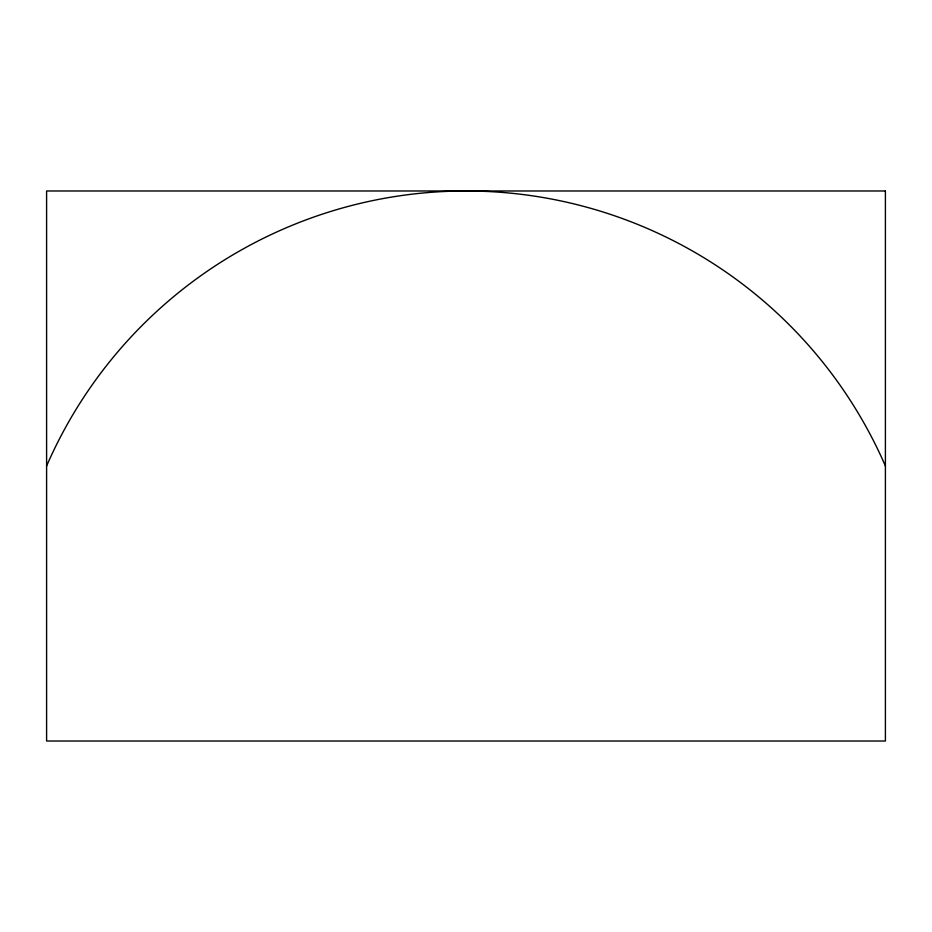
<?xml version="1.0" encoding="UTF-8"?>
<svg xmlns="http://www.w3.org/2000/svg" width="932" height="932" viewBox="0 0 932 932"><rect width="100%" height="100%" fill="white"/><g stroke="black" fill="none" stroke-linecap="round" stroke-linejoin="round"><path stroke-width="1.4" d="M46.6 466A457.297 457.297 0 0 1 885.4 466M885.4 190.978L46.6 190.978L46.6 741.022L885.4 741.022L885.4 190.978"/></g></svg>
